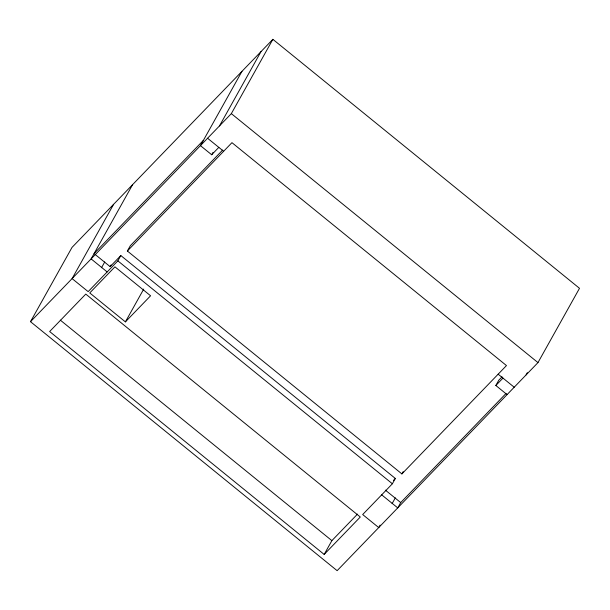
<?xml version="1.0" encoding="UTF-8"?>
<svg xmlns="http://www.w3.org/2000/svg" width="610" height="610" viewBox="0 0 610 610"><rect width="100%" height="100%" fill="white"/><g stroke="black" fill="none" stroke-linecap="round" stroke-linejoin="round"><path stroke-width="0.91" d="M30.5 321.691L72.026 247.393L272.868 39.33L579.5 288.309L537.974 362.607L337.132 570.67L30.5 321.691L231.342 113.628L272.868 39.33M113.62 204.304L72.094 278.602L88.153 291.633L117.86 260.859L120.826 255.552L395.349 478.461L392.382 483.768L362.675 514.543L378.726 527.581L380.114 525.103M132.629 184.609L91.111 258.899L107.162 271.938M101.519 267.714L104.745 261.942M94.809 254.187L110.128 266.631L111.058 264.969M127.368 251.007L231.952 142.664L506.475 365.573L401.891 473.917L127.368 251.007L130.334 245.7L222.642 150.075M241.972 71.34L200.446 145.637L211.685 154.757L218.815 147.376M219.463 125.934L260.981 51.636M211.685 154.757L212.951 152.485M125.393 321.882L150.586 295.781L114.947 266.837L89.754 292.937L125.393 321.882L143.731 289.071M324.169 554.437L360.296 517.005L85.774 294.096L49.646 331.527L324.169 554.437L331.878 540.635L357.498 514.1M401.891 473.917L403.164 471.644M392.108 503.639L395.333 497.859M506.094 393.404L400.709 502.579L397.743 507.886L381.692 494.847M507.078 394.617L495.838 385.489L498.805 380.183L502.045 376.827M526.095 374.914L527.36 372.641M94.077 253.592L203.412 140.33M110.128 266.631L120.826 255.552M393.465 480.413L395.349 478.461M495.838 385.489L502.968 378.101M231.342 113.628L537.974 362.607M207.575 138.249L223.634 151.28M498.156 374.189L514.207 387.228M117.86 260.859L392.382 483.768M385.383 490.135L400.709 502.579M60.306 320.128L331.878 540.635"/></g></svg>
